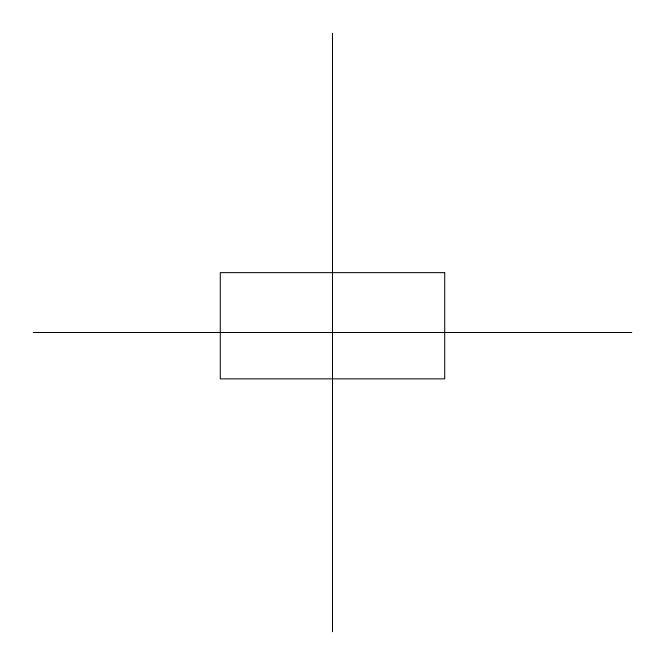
<?xml version="1.0" encoding="UTF-8"?>
<svg xmlns="http://www.w3.org/2000/svg" width="665" height="665" viewBox="0 0 665 665"><rect width="100%" height="100%" fill="white"/><g stroke="black" fill="none" stroke-linecap="round" stroke-linejoin="round"><path stroke-width="1" d="M33.25 332.5L631.75 332.5M332.5 33.25L332.5 631.75M444.719 272.65L220.281 272.65L220.281 378.859L444.719 378.859L444.719 272.65"/></g></svg>
